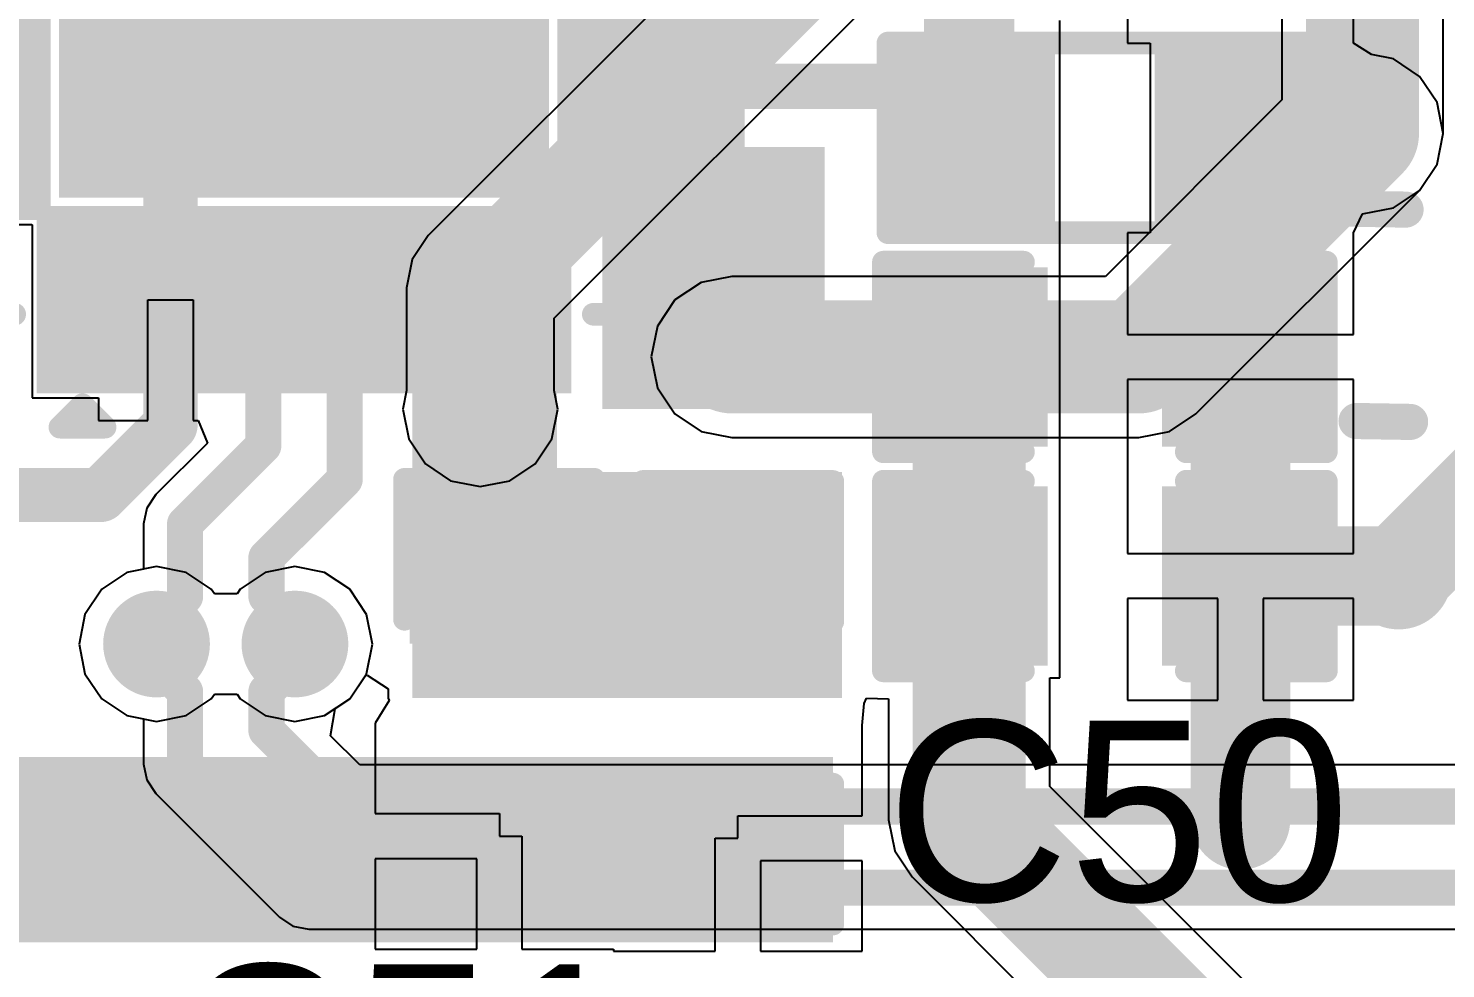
# Model space of a CAD drawing. Header units: millimetres. Extents: x -0.27 to 4.7, y -0.39 to 2.83.
# Drawn here: x 3.8748 to 4.1884, y 1.1291 to 1.3373 of the extents above; entities that cross this region are included whole.
import ezdxf

# ---------------------------------------------------------------- set-up
doc = ezdxf.new("R2010")
doc.units = ezdxf.units.MM
doc.header["$MEASUREMENT"] = 0
for name, color, linetype in [('BottomLayer', 5, 'Continuous'), ('BottomSolder', 6, 'Continuous'), ('TopLayer', 1, 'Continuous'), ('TopOverlay', 2, 'Continuous'), ('TopPaste', 8, 'Continuous'), ('TopSolder', 216, 'Continuous'), ('ViaHoleLayer', 16, 'Continuous')]:
    doc.layers.add(name, color=color, linetype=linetype)
doc.styles.add('Arial', font='', dxfattribs={"height": 0.2})
doc.styles.get('Arial').set_extended_font_data('Arial')

# ---------------------------------------------------------------- blocks, each defined once
blk = doc.blocks.new('24_QFN__4_4__48')
at = {"layer": 'TopLayer'}
for points in [[(-0.05512, 0.06004), (-0.05512, 0.0935), (-0.04331, 0.0935), (-0.04331, 0.06004)], [(-0.03543, 0.06004), (-0.03543, 0.0935), (-0.02362, 0.0935), (-0.02362, 0.06004)], [(-0.01575, 0.06004), (-0.01575, 0.0935), (-0.00394, 0.0935), (-0.00394, 0.06004)], [(0.00394, 0.06004), (0.00394, 0.0935), (0.01575, 0.0935), (0.01575, 0.06004)], [(0.02362, 0.06004), (0.02362, 0.0935), (0.03543, 0.0935), (0.03543, 0.06004)], [(0.04331, 0.06004), (0.04331, 0.0935), (0.05512, 0.0935), (0.05512, 0.06004)], [(-0.0935, 0.05512), (-0.06004, 0.05512), (-0.06004, 0.04331), (-0.0935, 0.04331)], [(0.06004, 0.05512), (0.0935, 0.05512), (0.0935, 0.04331), (0.06004, 0.04331)], [(-0.0502, -0.0502), (-0.0502, 0.0502), (0.0502, 0.0502), (0.0502, -0.0502)], [(-0.0935, 0.03543), (-0.06004, 0.03543), (-0.06004, 0.02362), (-0.0935, 0.02362)], [(0.06004, 0.03543), (0.0935, 0.03543), (0.0935, 0.02362), (0.06004, 0.02362)], [(-0.0935, 0.01575), (-0.06004, 0.01575), (-0.06004, 0.00394), (-0.0935, 0.00394)], [(0.06004, 0.01575), (0.0935, 0.01575), (0.0935, 0.00394), (0.06004, 0.00394)], [(-0.0935, -0.00394), (-0.06004, -0.00394), (-0.06004, -0.01575), (-0.0935, -0.01575)], [(0.06004, -0.00394), (0.0935, -0.00394), (0.0935, -0.01575), (0.06004, -0.01575)], [(-0.0935, -0.02362), (-0.06004, -0.02362), (-0.06004, -0.03543), (-0.0935, -0.03543)], [(0.06004, -0.02362), (0.0935, -0.02362), (0.0935, -0.03543), (0.06004, -0.03543)], [(-0.0935, -0.04331), (-0.06004, -0.04331), (-0.06004, -0.05512), (-0.0935, -0.05512)], [(0.06004, -0.04331), (0.0935, -0.04331), (0.0935, -0.05512), (0.06004, -0.05512)], [(-0.04331, -0.06004), (-0.04331, -0.0935), (-0.05512, -0.0935), (-0.05512, -0.06004)], [(-0.02362, -0.06004), (-0.02362, -0.0935), (-0.03543, -0.0935), (-0.03543, -0.06004)], [(-0.00394, -0.06004), (-0.00394, -0.0935), (-0.01575, -0.0935), (-0.01575, -0.06004)], [(0.01575, -0.06004), (0.01575, -0.0935), (0.00394, -0.0935), (0.00394, -0.06004)], [(0.03543, -0.06004), (0.03543, -0.0935), (0.02362, -0.0935), (0.02362, -0.06004)], [(0.05512, -0.06004), (0.05512, -0.0935), (0.04331, -0.0935), (0.04331, -0.06004)]]:
    blk.add_hatch(color=1, dxfattribs=at).paths.add_polyline_path(points)
at = {"layer": 'TopPaste'}
for points in [[(-0.05512, 0.06004), (-0.05512, 0.0935), (-0.04331, 0.0935), (-0.04331, 0.06004)], [(-0.03543, 0.06004), (-0.03543, 0.0935), (-0.02362, 0.0935), (-0.02362, 0.06004)], [(-0.01575, 0.06004), (-0.01575, 0.0935), (-0.00394, 0.0935), (-0.00394, 0.06004)], [(0.00394, 0.06004), (0.00394, 0.0935), (0.01575, 0.0935), (0.01575, 0.06004)], [(0.02362, 0.06004), (0.02362, 0.0935), (0.03543, 0.0935), (0.03543, 0.06004)], [(0.04331, 0.06004), (0.04331, 0.0935), (0.05512, 0.0935), (0.05512, 0.06004)], [(-0.0935, 0.05512), (-0.06004, 0.05512), (-0.06004, 0.04331), (-0.0935, 0.04331)], [(0.06004, 0.05512), (0.0935, 0.05512), (0.0935, 0.04331), (0.06004, 0.04331)], [(-0.0502, -0.0502), (-0.0502, 0.0502), (0.0502, 0.0502), (0.0502, -0.0502)], [(-0.0935, 0.03543), (-0.06004, 0.03543), (-0.06004, 0.02362), (-0.0935, 0.02362)], [(0.06004, 0.03543), (0.0935, 0.03543), (0.0935, 0.02362), (0.06004, 0.02362)], [(-0.0935, 0.01575), (-0.06004, 0.01575), (-0.06004, 0.00394), (-0.0935, 0.00394)], [(0.06004, 0.01575), (0.0935, 0.01575), (0.0935, 0.00394), (0.06004, 0.00394)], [(-0.0935, -0.00394), (-0.06004, -0.00394), (-0.06004, -0.01575), (-0.0935, -0.01575)], [(0.06004, -0.00394), (0.0935, -0.00394), (0.0935, -0.01575), (0.06004, -0.01575)], [(-0.0935, -0.02362), (-0.06004, -0.02362), (-0.06004, -0.03543), (-0.0935, -0.03543)], [(0.06004, -0.02362), (0.0935, -0.02362), (0.0935, -0.03543), (0.06004, -0.03543)], [(-0.0935, -0.04331), (-0.06004, -0.04331), (-0.06004, -0.05512), (-0.0935, -0.05512)], [(0.06004, -0.04331), (0.0935, -0.04331), (0.0935, -0.05512), (0.06004, -0.05512)], [(-0.04331, -0.06004), (-0.04331, -0.0935), (-0.05512, -0.0935), (-0.05512, -0.06004)], [(-0.02362, -0.06004), (-0.02362, -0.0935), (-0.03543, -0.0935), (-0.03543, -0.06004)], [(-0.00394, -0.06004), (-0.00394, -0.0935), (-0.01575, -0.0935), (-0.01575, -0.06004)], [(0.01575, -0.06004), (0.01575, -0.0935), (0.00394, -0.0935), (0.00394, -0.06004)], [(0.03543, -0.06004), (0.03543, -0.0935), (0.02362, -0.0935), (0.02362, -0.06004)], [(0.05512, -0.06004), (0.05512, -0.0935), (0.04331, -0.0935), (0.04331, -0.06004)]]:
    blk.add_hatch(color=8, dxfattribs=at).paths.add_polyline_path(points)
at = {"layer": 'TopSolder'}
for points in [[(-0.05912, 0.05604), (-0.05912, 0.0975), (-0.03931, 0.0975), (-0.03931, 0.05604)], [(-0.03943, 0.05604), (-0.03943, 0.0975), (-0.01962, 0.0975), (-0.01962, 0.05604)], [(-0.01975, 0.05604), (-0.01975, 0.0975), (0.00006, 0.0975), (0.00006, 0.05604)], [(-0.00006, 0.05604), (-0.00006, 0.0975), (0.01975, 0.0975), (0.01975, 0.05604)], [(0.01962, 0.05604), (0.01962, 0.0975), (0.03943, 0.0975), (0.03943, 0.05604)], [(0.03931, 0.05604), (0.03931, 0.0975), (0.05912, 0.0975), (0.05912, 0.05604)], [(-0.0975, 0.05912), (-0.05604, 0.05912), (-0.05604, 0.03931), (-0.0975, 0.03931)], [(0.05604, 0.05912), (0.0975, 0.05912), (0.0975, 0.03931), (0.05604, 0.03931)], [(-0.0542, -0.0542), (-0.0542, 0.0542), (0.0542, 0.0542), (0.0542, -0.0542)], [(-0.0975, 0.03943), (-0.05604, 0.03943), (-0.05604, 0.01962), (-0.0975, 0.01962)], [(0.05604, 0.03943), (0.0975, 0.03943), (0.0975, 0.01962), (0.05604, 0.01962)], [(-0.0975, 0.01975), (-0.05604, 0.01975), (-0.05604, -0.00006), (-0.0975, -0.00006)], [(0.05604, 0.01975), (0.0975, 0.01975), (0.0975, -0.00006), (0.05604, -0.00006)], [(-0.0975, 0.00006), (-0.05604, 0.00006), (-0.05604, -0.01975), (-0.0975, -0.01975)], [(0.05604, 0.00006), (0.0975, 0.00006), (0.0975, -0.01975), (0.05604, -0.01975)], [(-0.0975, -0.01962), (-0.05604, -0.01962), (-0.05604, -0.03943), (-0.0975, -0.03943)], [(0.05604, -0.01962), (0.0975, -0.01962), (0.0975, -0.03943), (0.05604, -0.03943)], [(-0.0975, -0.03931), (-0.05604, -0.03931), (-0.05604, -0.05912), (-0.0975, -0.05912)], [(0.05604, -0.03931), (0.0975, -0.03931), (0.0975, -0.05912), (0.05604, -0.05912)], [(-0.03931, -0.05604), (-0.03931, -0.0975), (-0.05912, -0.0975), (-0.05912, -0.05604)], [(-0.01962, -0.05604), (-0.01962, -0.0975), (-0.03943, -0.0975), (-0.03943, -0.05604)], [(0.00006, -0.05604), (0.00006, -0.0975), (-0.01975, -0.0975), (-0.01975, -0.05604)], [(0.01975, -0.05604), (0.01975, -0.0975), (-0.00006, -0.0975), (-0.00006, -0.05604)], [(0.03943, -0.05604), (0.03943, -0.0975), (0.01962, -0.0975), (0.01962, -0.05604)], [(0.05912, -0.05604), (0.05912, -0.0975), (0.03931, -0.0975), (0.03931, -0.05604)]]:
    blk.add_hatch(color=216, dxfattribs=at).paths.add_polyline_path(points)
at = {"layer": 'TopOverlay', "const_width": 0.005}
for points in [[(-0.08, 0.081), (-0.062, 0.081)], [(-0.08, 0.081), (-0.08, 0.064)], [(0.062, 0.081), (0.08, 0.081)], [(0.08, 0.081), (0.08, 0.064)], [(-0.105, 0.054), (-0.105, 0.044)], [(-0.105, 0.054), (-0.1, 0.049)], [(-0.1, 0.049), (-0.105, 0.044)], [(-0.08, -0.064), (-0.08, -0.081)], [(0.08, -0.064), (0.08, -0.081)], [(-0.08, -0.081), (-0.062, -0.081)], [(0.062, -0.081), (0.08, -0.081)]]:
    blk.add_lwpolyline(points, dxfattribs=at)
at = {"layer": 'TopOverlay', "const_width": 0.0025}
for points in [[(-0.08125, 0.081, 1), (-0.07875, 0.081, 1)], [(-0.08125, 0.081, 1), (-0.07875, 0.081, 1)], [(-0.06325, 0.081, 1), (-0.06075, 0.081, 1)], [(0.06075, 0.081, 1), (0.06325, 0.081, 1)], [(0.07875, 0.081, 1), (0.08125, 0.081, 1)], [(0.07875, 0.081, 1), (0.08125, 0.081, 1)], [(-0.08125, 0.064, 1), (-0.07875, 0.064, 1)], [(0.07875, 0.064, 1), (0.08125, 0.064, 1)], [(-0.10625, 0.054, 1), (-0.10375, 0.054, 1)], [(-0.10625, 0.054, 1), (-0.10375, 0.054, 1)], [(-0.10125, 0.049, 1), (-0.09875, 0.049, 1)], [(-0.10125, 0.049, 1), (-0.09875, 0.049, 1)], [(-0.10625, 0.044, 1), (-0.10375, 0.044, 1)], [(-0.10625, 0.044, 1), (-0.10375, 0.044, 1)], [(-0.08125, -0.064, 1), (-0.07875, -0.064, 1)], [(0.07875, -0.064, 1), (0.08125, -0.064, 1)], [(-0.08125, -0.081, 1), (-0.07875, -0.081, 1)], [(-0.08125, -0.081, 1), (-0.07875, -0.081, 1)], [(-0.06325, -0.081, 1), (-0.06075, -0.081, 1)], [(0.06075, -0.081, 1), (0.06325, -0.081, 1)], [(0.07875, -0.081, 1), (0.08125, -0.081, 1)], [(0.07875, -0.081, 1), (0.08125, -0.081, 1)]]:
    blk.add_lwpolyline(points, format="xyb", close=True, dxfattribs=at)
blk = doc.blocks.new('R___0603_68')
at = {"layer": 'TopLayer'}
for points in [[(-0.015, 0.0175), (-0.015, -0.0175), (-0.045, -0.0175), (-0.045, 0.0175)], [(0.045, 0.0175), (0.045, -0.0175), (0.015, -0.0175), (0.015, 0.0175)]]:
    blk.add_hatch(color=1, dxfattribs=at).paths.add_polyline_path(points)
at = {"layer": 'TopPaste'}
for points in [[(-0.015, 0.0175), (-0.015, -0.0175), (-0.045, -0.0175), (-0.045, 0.0175)], [(0.045, 0.0175), (0.045, -0.0175), (0.015, -0.0175), (0.015, 0.0175)]]:
    blk.add_hatch(color=8, dxfattribs=at).paths.add_polyline_path(points)
at = {"layer": 'TopSolder'}
for points in [[(-0.011, 0.0215), (-0.011, -0.0215), (-0.049, -0.0215), (-0.049, 0.0215)], [(0.049, 0.0215), (0.049, -0.0215), (0.011, -0.0215), (0.011, 0.0215)]]:
    blk.add_hatch(color=216, dxfattribs=at).paths.add_polyline_path(points)
at = {"layer": 'TopOverlay', "const_width": 0.005}
for points in [[(-0.048, -0.021), (-0.048, 0.021)], [(-0.048, 0.021), (0.048, 0.021)], [(0.048, -0.021), (0.048, 0.021)], [(-0.048, -0.021), (0.048, -0.021)]]:
    blk.add_lwpolyline(points, dxfattribs=at)
at = {"layer": 'TopOverlay', "const_width": 0.0025}
for points in [[(-0.04925, 0.021, 1), (-0.04675, 0.021, 1)], [(-0.04925, 0.021, 1), (-0.04675, 0.021, 1)], [(0.04675, 0.021, 1), (0.04925, 0.021, 1)], [(0.04675, 0.021, 1), (0.04925, 0.021, 1)], [(-0.04925, -0.021, 1), (-0.04675, -0.021, 1)], [(-0.04925, -0.021, 1), (-0.04675, -0.021, 1)], [(0.04675, -0.021, 1), (0.04925, -0.021, 1)], [(0.04675, -0.021, 1), (0.04925, -0.021, 1)]]:
    blk.add_lwpolyline(points, format="xyb", close=True, dxfattribs=at)
blk = doc.blocks.new('C___0603_168')
at = {"layer": 'TopLayer'}
for points in [[(-0.015, 0.0175), (-0.015, -0.0175), (-0.045, -0.0175), (-0.045, 0.0175)], [(0.045, 0.0175), (0.045, -0.0175), (0.015, -0.0175), (0.015, 0.0175)]]:
    blk.add_hatch(color=1, dxfattribs=at).paths.add_polyline_path(points)
at = {"layer": 'TopPaste'}
for points in [[(-0.015, 0.0175), (-0.015, -0.0175), (-0.045, -0.0175), (-0.045, 0.0175)], [(0.045, 0.0175), (0.045, -0.0175), (0.015, -0.0175), (0.015, 0.0175)]]:
    blk.add_hatch(color=8, dxfattribs=at).paths.add_polyline_path(points)
at = {"layer": 'TopSolder'}
for points in [[(-0.01264, 0.01986), (-0.01264, -0.01986), (-0.04736, -0.01986), (-0.04736, 0.01986)], [(0.04736, 0.01986), (0.04736, -0.01986), (0.01264, -0.01986), (0.01264, 0.01986)]]:
    blk.add_hatch(color=216, dxfattribs=at).paths.add_polyline_path(points)
at = {"layer": 'TopOverlay', "const_width": 0.005}
for points in [[(-0.018, 0.021), (-0.049, 0.021)], [(-0.049, -0.021), (-0.049, 0.021)], [(0.049, 0.021), (0.018, 0.021)], [(0.049, -0.021), (0.049, 0.021)], [(-0.018, -0.021), (-0.049, -0.021)], [(0.049, -0.021), (0.018, -0.021)]]:
    blk.add_lwpolyline(points, dxfattribs=at)
at = {"layer": 'TopOverlay', "const_width": 0.0025}
for points in [[(-0.05025, 0.021, 1), (-0.04775, 0.021, 1)], [(-0.05025, 0.021, 1), (-0.04775, 0.021, 1)], [(-0.01925, 0.021, 1), (-0.01675, 0.021, 1)], [(0.01675, 0.021, 1), (0.01925, 0.021, 1)], [(0.04775, 0.021, 1), (0.05025, 0.021, 1)], [(0.04775, 0.021, 1), (0.05025, 0.021, 1)], [(-0.05025, -0.021, 1), (-0.04775, -0.021, 1)], [(-0.05025, -0.021, 1), (-0.04775, -0.021, 1)], [(-0.01925, -0.021, 1), (-0.01675, -0.021, 1)], [(0.01675, -0.021, 1), (0.01925, -0.021, 1)], [(0.04775, -0.021, 1), (0.05025, -0.021, 1)], [(0.04775, -0.021, 1), (0.05025, -0.021, 1)]]:
    blk.add_lwpolyline(points, format="xyb", close=True, dxfattribs=at)
blk = doc.blocks.new('C___0603_169')
at = {"layer": 'TopLayer'}
for points in [[(-0.015, 0.0175), (-0.015, -0.0175), (-0.045, -0.0175), (-0.045, 0.0175)], [(0.045, 0.0175), (0.045, -0.0175), (0.015, -0.0175), (0.015, 0.0175)]]:
    blk.add_hatch(color=1, dxfattribs=at).paths.add_polyline_path(points)
at = {"layer": 'TopPaste'}
for points in [[(-0.015, 0.0175), (-0.015, -0.0175), (-0.045, -0.0175), (-0.045, 0.0175)], [(0.045, 0.0175), (0.045, -0.0175), (0.015, -0.0175), (0.015, 0.0175)]]:
    blk.add_hatch(color=8, dxfattribs=at).paths.add_polyline_path(points)
at = {"layer": 'TopSolder'}
for points in [[(-0.01264, 0.01986), (-0.01264, -0.01986), (-0.04736, -0.01986), (-0.04736, 0.01986)], [(0.04736, 0.01986), (0.04736, -0.01986), (0.01264, -0.01986), (0.01264, 0.01986)]]:
    blk.add_hatch(color=216, dxfattribs=at).paths.add_polyline_path(points)
at = {"layer": 'TopOverlay', "const_width": 0.005}
for points in [[(-0.018, 0.021), (-0.049, 0.021)], [(-0.049, -0.021), (-0.049, 0.021)], [(0.049, 0.021), (0.018, 0.021)], [(0.049, -0.021), (0.049, 0.021)], [(-0.018, -0.021), (-0.049, -0.021)], [(0.049, -0.021), (0.018, -0.021)]]:
    blk.add_lwpolyline(points, dxfattribs=at)
at = {"layer": 'TopOverlay', "const_width": 0.0025}
for points in [[(-0.05025, 0.021, 1), (-0.04775, 0.021, 1)], [(-0.05025, 0.021, 1), (-0.04775, 0.021, 1)], [(-0.01925, 0.021, 1), (-0.01675, 0.021, 1)], [(0.01675, 0.021, 1), (0.01925, 0.021, 1)], [(0.04775, 0.021, 1), (0.05025, 0.021, 1)], [(0.04775, 0.021, 1), (0.05025, 0.021, 1)], [(-0.05025, -0.021, 1), (-0.04775, -0.021, 1)], [(-0.05025, -0.021, 1), (-0.04775, -0.021, 1)], [(-0.01925, -0.021, 1), (-0.01675, -0.021, 1)], [(0.01675, -0.021, 1), (0.01925, -0.021, 1)], [(0.04775, -0.021, 1), (0.05025, -0.021, 1)], [(0.04775, -0.021, 1), (0.05025, -0.021, 1)]]:
    blk.add_lwpolyline(points, format="xyb", close=True, dxfattribs=at)
blk = doc.blocks.new('C___0603_170')
at = {"layer": 'TopLayer'}
for points in [[(-0.015, 0.0175), (-0.015, -0.0175), (-0.045, -0.0175), (-0.045, 0.0175)], [(0.045, 0.0175), (0.045, -0.0175), (0.015, -0.0175), (0.015, 0.0175)]]:
    blk.add_hatch(color=1, dxfattribs=at).paths.add_polyline_path(points)
at = {"layer": 'TopPaste'}
for points in [[(-0.015, 0.0175), (-0.015, -0.0175), (-0.045, -0.0175), (-0.045, 0.0175)], [(0.045, 0.0175), (0.045, -0.0175), (0.015, -0.0175), (0.015, 0.0175)]]:
    blk.add_hatch(color=8, dxfattribs=at).paths.add_polyline_path(points)
at = {"layer": 'TopSolder'}
for points in [[(-0.01264, 0.01986), (-0.01264, -0.01986), (-0.04736, -0.01986), (-0.04736, 0.01986)], [(0.04736, 0.01986), (0.04736, -0.01986), (0.01264, -0.01986), (0.01264, 0.01986)]]:
    blk.add_hatch(color=216, dxfattribs=at).paths.add_polyline_path(points)
at = {"layer": 'TopOverlay', "const_width": 0.005}
for points in [[(-0.049, 0.021), (-0.018, 0.021)], [(-0.049, -0.021), (-0.049, 0.021)], [(0.018, 0.021), (0.049, 0.021)], [(0.049, -0.021), (0.049, 0.021)], [(-0.049, -0.021), (-0.018, -0.021)], [(0.018, -0.021), (0.049, -0.021)]]:
    blk.add_lwpolyline(points, dxfattribs=at)
at = {"layer": 'TopOverlay', "const_width": 0.0025}
for points in [[(-0.05025, 0.021, 1), (-0.04775, 0.021, 1)], [(-0.05025, 0.021, 1), (-0.04775, 0.021, 1)], [(-0.01925, 0.021, 1), (-0.01675, 0.021, 1)], [(0.01675, 0.021, 1), (0.01925, 0.021, 1)], [(0.04775, 0.021, 1), (0.05025, 0.021, 1)], [(0.04775, 0.021, 1), (0.05025, 0.021, 1)], [(-0.05025, -0.021, 1), (-0.04775, -0.021, 1)], [(-0.05025, -0.021, 1), (-0.04775, -0.021, 1)], [(-0.01925, -0.021, 1), (-0.01675, -0.021, 1)], [(0.01675, -0.021, 1), (0.01925, -0.021, 1)], [(0.04775, -0.021, 1), (0.05025, -0.021, 1)], [(0.04775, -0.021, 1), (0.05025, -0.021, 1)]]:
    blk.add_lwpolyline(points, format="xyb", close=True, dxfattribs=at)
blk = doc.blocks.new('C___0603_171')
at = {"layer": 'TopLayer'}
for points in [[(-0.015, 0.0175), (-0.015, -0.0175), (-0.045, -0.0175), (-0.045, 0.0175)], [(0.045, 0.0175), (0.045, -0.0175), (0.015, -0.0175), (0.015, 0.0175)]]:
    blk.add_hatch(color=1, dxfattribs=at).paths.add_polyline_path(points)
at = {"layer": 'TopPaste'}
for points in [[(-0.015, 0.0175), (-0.015, -0.0175), (-0.045, -0.0175), (-0.045, 0.0175)], [(0.045, 0.0175), (0.045, -0.0175), (0.015, -0.0175), (0.015, 0.0175)]]:
    blk.add_hatch(color=8, dxfattribs=at).paths.add_polyline_path(points)
at = {"layer": 'TopSolder'}
for points in [[(-0.01264, 0.01986), (-0.01264, -0.01986), (-0.04736, -0.01986), (-0.04736, 0.01986)], [(0.04736, 0.01986), (0.04736, -0.01986), (0.01264, -0.01986), (0.01264, 0.01986)]]:
    blk.add_hatch(color=216, dxfattribs=at).paths.add_polyline_path(points)
at = {"layer": 'TopOverlay', "const_width": 0.005}
for points in [[(-0.049, 0.021), (-0.018, 0.021)], [(-0.049, -0.021), (-0.049, 0.021)], [(0.018, 0.021), (0.049, 0.021)], [(0.049, -0.021), (0.049, 0.021)], [(-0.049, -0.021), (-0.018, -0.021)], [(0.018, -0.021), (0.049, -0.021)]]:
    blk.add_lwpolyline(points, dxfattribs=at)
at = {"layer": 'TopOverlay', "const_width": 0.0025}
for points in [[(-0.05025, 0.021, 1), (-0.04775, 0.021, 1)], [(-0.05025, 0.021, 1), (-0.04775, 0.021, 1)], [(-0.01925, 0.021, 1), (-0.01675, 0.021, 1)], [(0.01675, 0.021, 1), (0.01925, 0.021, 1)], [(0.04775, 0.021, 1), (0.05025, 0.021, 1)], [(0.04775, 0.021, 1), (0.05025, 0.021, 1)], [(-0.05025, -0.021, 1), (-0.04775, -0.021, 1)], [(-0.05025, -0.021, 1), (-0.04775, -0.021, 1)], [(-0.01925, -0.021, 1), (-0.01675, -0.021, 1)], [(0.01675, -0.021, 1), (0.01925, -0.021, 1)], [(0.04775, -0.021, 1), (0.05025, -0.021, 1)], [(0.04775, -0.021, 1), (0.05025, -0.021, 1)]]:
    blk.add_lwpolyline(points, format="xyb", close=True, dxfattribs=at)

msp = doc.modelspace()

# ---------------------------------------------------------------- hatches: boundary and pattern name
at = {"layer": 'BottomLayer'}
h = msp.add_hatch(color=5, dxfattribs=at)
edge = h.paths.add_edge_path()
edge.add_arc((4.17, 1.314), 0.01181, 0, 360)
h = msp.add_hatch(color=5, dxfattribs=at)
edge = h.paths.add_edge_path()
edge.add_arc((4.0305, 1.2645), 0.01181, 0, 360)
h = msp.add_hatch(color=5, dxfattribs=at)
edge = h.paths.add_edge_path()
edge.add_arc((3.97482, 1.25295), 0.01181, 0, 360)
h = msp.add_hatch(color=5, dxfattribs=at)
edge = h.paths.add_edge_path()
edge.add_arc((4.178, 1.216), 0.01181, 0, 360)
h = msp.add_hatch(color=5, dxfattribs=at)
edge = h.paths.add_edge_path()
edge.add_arc((3.9032, 1.20095), 0.01181, 0, 360)
h = msp.add_hatch(color=5, dxfattribs=at)
edge = h.paths.add_edge_path()
edge.add_arc((3.93382, 1.20095), 0.01181, 0, 360)
at = {"layer": 'BottomSolder'}
h = msp.add_hatch(color=6, dxfattribs=at)
edge = h.paths.add_edge_path()
edge.add_arc((4.17, 1.314), 0.00591, 0, 360)
h = msp.add_hatch(color=6, dxfattribs=at)
edge = h.paths.add_edge_path()
edge.add_arc((4.0305, 1.2645), 0.00591, 0, 360)
h = msp.add_hatch(color=6, dxfattribs=at)
edge = h.paths.add_edge_path()
edge.add_arc((3.97482, 1.25295), 0.00591, 0, 360)
h = msp.add_hatch(color=6, dxfattribs=at)
edge = h.paths.add_edge_path()
edge.add_arc((4.178, 1.216), 0.00591, 0, 360)
h = msp.add_hatch(color=6, dxfattribs=at)
edge = h.paths.add_edge_path()
edge.add_arc((3.9032, 1.20095), 0.00591, 0, 360)
h = msp.add_hatch(color=6, dxfattribs=at)
edge = h.paths.add_edge_path()
edge.add_arc((3.93382, 1.20095), 0.00591, 0, 360)
at = {"layer": 'TopLayer'}
h = msp.add_hatch(color=1, dxfattribs=at)
edge = h.paths.add_edge_path()
edge.add_arc((4.17, 1.314), 0.01181, 0, 360)
for points in [[(4.00182, 1.253), (4.051, 1.253), (4.051, 1.311), (4.00182, 1.311)], [(3.95982, 1.19), (3.99182, 1.19), (3.99182, 1.29295), (3.95982, 1.29295)], [(3.95982, 1.189), (4.05482, 1.189), (4.05482, 1.239), (3.95982, 1.239)], [(4.01282, 1.189), (4.05482, 1.189), (4.05482, 1.23795), (4.01282, 1.23795)], [(3.84282, 1.13495), (4.05282, 1.13495), (4.05282, 1.17595), (3.84282, 1.17595)]]:
    msp.add_hatch(color=1, dxfattribs=at).paths.add_polyline_path(points)
h = msp.add_hatch(color=1, dxfattribs=at)
edge = h.paths.add_edge_path()
edge.add_arc((4.0305, 1.2645), 0.01181, 0, 360)
h = msp.add_hatch(color=1, dxfattribs=at)
edge = h.paths.add_edge_path()
edge.add_arc((3.97482, 1.25295), 0.01181, 0, 360)
h = msp.add_hatch(color=1, dxfattribs=at)
edge = h.paths.add_edge_path()
edge.add_arc((4.178, 1.216), 0.01181, 0, 360)
h = msp.add_hatch(color=1, dxfattribs=at)
edge = h.paths.add_edge_path()
edge.add_arc((3.9032, 1.20095), 0.01181, 0, 360)
h = msp.add_hatch(color=1, dxfattribs=at)
edge = h.paths.add_edge_path()
edge.add_arc((3.93382, 1.20095), 0.01181, 0, 360)
at = {"layer": 'TopSolder'}
h = msp.add_hatch(color=216, dxfattribs=at)
edge = h.paths.add_edge_path()
edge.add_arc((4.17, 1.314), 0.00591, 0, 360)
h = msp.add_hatch(color=216, dxfattribs=at)
edge = h.paths.add_edge_path()
edge.add_arc((4.0305, 1.2645), 0.00591, 0, 360)
h = msp.add_hatch(color=216, dxfattribs=at)
edge = h.paths.add_edge_path()
edge.add_arc((3.97482, 1.25295), 0.00591, 0, 360)
h = msp.add_hatch(color=216, dxfattribs=at)
edge = h.paths.add_edge_path()
edge.add_arc((4.178, 1.216), 0.00591, 0, 360)
h = msp.add_hatch(color=216, dxfattribs=at)
edge = h.paths.add_edge_path()
edge.add_arc((3.9032, 1.20095), 0.00591, 0, 360)
h = msp.add_hatch(color=216, dxfattribs=at)
edge = h.paths.add_edge_path()
edge.add_arc((3.93382, 1.20095), 0.00591, 0, 360)
at = {"layer": 'ViaHoleLayer'}
h = msp.add_hatch(color=16, dxfattribs=at)
edge = h.paths.add_edge_path()
edge.add_arc((4.17, 1.314), 0.00591, 0, 360)
h = msp.add_hatch(color=16, dxfattribs=at)
edge = h.paths.add_edge_path()
edge.add_arc((4.0305, 1.2645), 0.00591, 0, 360)
h = msp.add_hatch(color=16, dxfattribs=at)
edge = h.paths.add_edge_path()
edge.add_arc((3.97482, 1.25295), 0.00591, 0, 360)
h = msp.add_hatch(color=16, dxfattribs=at)
edge = h.paths.add_edge_path()
edge.add_arc((4.178, 1.216), 0.00591, 0, 360)
h = msp.add_hatch(color=16, dxfattribs=at)
edge = h.paths.add_edge_path()
edge.add_arc((3.9032, 1.20095), 0.00591, 0, 360)
h = msp.add_hatch(color=16, dxfattribs=at)
edge = h.paths.add_edge_path()
edge.add_arc((3.93382, 1.20095), 0.00591, 0, 360)

# ---------------------------------------------------------------- linework, layer by layer
at = {"layer": 'BottomLayer'}
for p, q in [((4.12569, 1.45376), (3.96329, 1.29136)), ((3.99114, 1.27307), (4.1506, 1.43253)), ((4.15216, 1.396), (4.15216, 1.32139)), ((4.18784, 1.314), (4.18784, 1.38861)), ((4.15216, 1.32139), (4.11311, 1.28234)), ((4.18648, 1.30717), (4.18784, 1.314)), ((4.18784, 1.314), (4.18784, 1.314)), ((4.18262, 1.30138), (4.18648, 1.30717)), ((4.13312, 1.25188), (4.18262, 1.30138)), ((4.18262, 1.30138), (4.18262, 1.30138)), ((3.96329, 1.29136), (3.95975, 1.28607)), ((3.95975, 1.28607), (3.95851, 1.27982)), ((3.95851, 1.27982), (3.95851, 1.25711)), ((4.02367, 1.28098), (4.01788, 1.27712)), ((4.0305, 1.28234), (4.02367, 1.28098)), ((4.11311, 1.28234), (4.0305, 1.28234)), ((4.01788, 1.27712), (4.01402, 1.27133)), ((3.99114, 1.25711), (3.99114, 1.27307)), ((4.01402, 1.27133), (4.01266, 1.2645)), ((4.01266, 1.2645), (4.01402, 1.25767)), ((4.01402, 1.25767), (4.01788, 1.25188)), ((3.95851, 1.25711), (3.95768, 1.25295)), ((3.99196, 1.25295), (3.99114, 1.25711)), ((3.95768, 1.25295), (3.95899, 1.24639)), ((3.99066, 1.24639), (3.99196, 1.25295)), ((4.01788, 1.25188), (4.02367, 1.24802)), ((4.12733, 1.24802), (4.13312, 1.25188)), ((4.02367, 1.24802), (4.0305, 1.24666)), ((4.1205, 1.24666), (4.12733, 1.24802)), ((3.95899, 1.24639), (3.9627, 1.24083)), ((3.98694, 1.24083), (3.99066, 1.24639)), ((4.0305, 1.24666), (4.1205, 1.24666)), ((3.9627, 1.24083), (3.96826, 1.23711)), ((3.98138, 1.23711), (3.98694, 1.24083)), ((3.96826, 1.23711), (3.97482, 1.23581)), ((3.97482, 1.23581), (3.98138, 1.23711)), ((3.89664, 1.21678), (3.89108, 1.21307)), ((3.9032, 1.21809), (3.89664, 1.21678)), ((3.90976, 1.21678), (3.9032, 1.21809)), ((3.91532, 1.21307), (3.90976, 1.21678)), ((3.92726, 1.21678), (3.9217, 1.21307)), ((3.93382, 1.21809), (3.92726, 1.21678)), ((3.94038, 1.21678), (3.93382, 1.21809)), ((3.94594, 1.21307), (3.94038, 1.21678)), ((3.89108, 1.21307), (3.88736, 1.20751)), ((3.91601, 1.21203), (3.91532, 1.21307)), ((3.92101, 1.21203), (3.91601, 1.21203)), ((3.9217, 1.21307), (3.92101, 1.21203)), ((3.94966, 1.20751), (3.94594, 1.21307)), ((3.88736, 1.20751), (3.88606, 1.20095)), ((3.95096, 1.20095), (3.94966, 1.20751)), ((3.88606, 1.20095), (3.88736, 1.19439)), ((3.94966, 1.19439), (3.95096, 1.20095)), ((3.88736, 1.19439), (3.89108, 1.18883)), ((3.94594, 1.18883), (3.94966, 1.19439)), ((3.89108, 1.18883), (3.89664, 1.18511)), ((3.94271, 1.18667), (3.94594, 1.18883)), ((3.94166, 1.18066), (3.94271, 1.18667)), ((3.89664, 1.18511), (3.90034, 1.18438)), ((3.90034, 1.18438), (3.90034, 1.17437)), ((3.94814, 1.17418), (3.94166, 1.18066)), ((3.90034, 1.17437), (3.90103, 1.17086)), ((4.37563, 1.17418), (3.94814, 1.17418)), ((3.90103, 1.17086), (3.90302, 1.16788)), ((3.90302, 1.16788), (3.93039, 1.14051)), ((3.93039, 1.14051), (3.93337, 1.13852)), ((3.93337, 1.13852), (3.93688, 1.13782)), ((3.93688, 1.13782), (4.37563, 1.13782))]:
    msp.add_line(p, q, dxfattribs=at)
for points, const_width in [([(3.97482, 1.27982), (4.142, 1.447)], 0.022), ([(4.17, 1.314), (4.17, 1.396)], 0.025), ([(4.1205, 1.2645), (4.17, 1.314)], 0.025), ([(3.97482, 1.25295), (3.97482, 1.27982)], 0.022), ([(4.0305, 1.2645), (4.1205, 1.2645)], 0.025), ([(3.9032, 1.19672), (3.9032, 1.20095)], 0.008), ([(3.93382, 1.19672), (3.93382, 1.20095)], 0.008), ([(3.9032, 1.19672), (3.90951, 1.19041)], 0.008), ([(3.92751, 1.19041), (3.93382, 1.19672)], 0.008), ([(3.90951, 1.17437), (3.90951, 1.19041)], 0.008), ([(3.92751, 1.18182), (3.92751, 1.19041)], 0.008), ([(3.92751, 1.18182), (3.94434, 1.165)], 0.008), ([(3.90951, 1.17437), (3.93688, 1.147)], 0.008), ([(3.94434, 1.165), (4.38669, 1.165)], 0.008), ([(3.93688, 1.147), (4.38669, 1.147)], 0.008)]:
    msp.add_lwpolyline(points, dxfattribs=dict(at, const_width=const_width))
for points, const_width in [([(4.16375, 1.314, 1), (4.17625, 1.314, 1)], 0.0125), ([(4.16375, 1.314, 1), (4.17625, 1.314, 1)], 0.0125), ([(3.96932, 1.27982, 1), (3.98032, 1.27982, 1)], 0.011), ([(3.96932, 1.27982, 1), (3.98032, 1.27982, 1)], 0.011), ([(4.02425, 1.2645, 1), (4.03675, 1.2645, 1)], 0.0125), ([(4.11425, 1.2645, 1), (4.12675, 1.2645, 1)], 0.0125), ([(4.11425, 1.2645, 1), (4.12675, 1.2645, 1)], 0.0125), ([(3.96932, 1.25295, 1), (3.98032, 1.25295, 1)], 0.011), ([(3.9012, 1.20095, 1), (3.9052, 1.20095, 1)], 0.004), ([(3.93182, 1.20095, 1), (3.93582, 1.20095, 1)], 0.004), ([(3.9012, 1.19672, 1), (3.9052, 1.19672, 1)], 0.004), ([(3.9012, 1.19672, 1), (3.9052, 1.19672, 1)], 0.004), ([(3.93182, 1.19672, 1), (3.93582, 1.19672, 1)], 0.004), ([(3.93182, 1.19672, 1), (3.93582, 1.19672, 1)], 0.004), ([(3.90751, 1.19041, 1), (3.91151, 1.19041, 1)], 0.004), ([(3.90751, 1.19041, 1), (3.91151, 1.19041, 1)], 0.004), ([(3.92551, 1.19041, 1), (3.92951, 1.19041, 1)], 0.004), ([(3.92551, 1.19041, 1), (3.92951, 1.19041, 1)], 0.004), ([(3.92551, 1.18182, 1), (3.92951, 1.18182, 1)], 0.004), ([(3.92551, 1.18182, 1), (3.92951, 1.18182, 1)], 0.004), ([(3.90751, 1.17437, 1), (3.91151, 1.17437, 1)], 0.004), ([(3.90751, 1.17437, 1), (3.91151, 1.17437, 1)], 0.004), ([(3.94234, 1.165, 1), (3.94634, 1.165, 1)], 0.004), ([(3.94234, 1.165, 1), (3.94634, 1.165, 1)], 0.004), ([(3.93488, 1.147, 1), (3.93888, 1.147, 1)], 0.004), ([(3.93488, 1.147, 1), (3.93888, 1.147, 1)], 0.004)]:
    msp.add_lwpolyline(points, format="xyb", close=True, dxfattribs=dict(at, const_width=const_width))
at = {"layer": 'TopLayer'}
for p, q in [((4.118, 1.3565), (4.118, 1.334)), ((4.168, 1.334), (4.168, 1.3565)), ((4.103, 1.3355), (4.103, 1.339)), ((4.103, 1.2905), (4.103, 1.3355)), ((4.103, 1.3355), (4.103, 1.3355)), ((4.118, 1.334), (4.123, 1.334)), ((4.123, 1.334), (4.123, 1.292)), ((4.17195, 1.33146), (4.168, 1.334)), ((4.17683, 1.33048), (4.17195, 1.33146)), ((4.18262, 1.32662), (4.17683, 1.33048)), ((4.18648, 1.32083), (4.18262, 1.32662)), ((4.18784, 1.314), (4.18648, 1.32083)), ((4.18648, 1.30717), (4.18784, 1.314)), ((4.18262, 1.30138), (4.18648, 1.30717)), ((4.17683, 1.29752), (4.18262, 1.30138)), ((4.168, 1.292), (4.17002, 1.29616)), ((4.17002, 1.29616), (4.17683, 1.29752)), ((3.83732, 1.29383), (3.87563, 1.29383)), ((3.87563, 1.29383), (3.87563, 1.29375)), ((3.87563, 1.29375), (3.8757, 1.29375)), ((3.8757, 1.29375), (3.8757, 1.25544)), ((4.123, 1.292), (4.118, 1.292)), ((4.118, 1.292), (4.118, 1.2695)), ((4.168, 1.2695), (4.168, 1.292)), ((4.103, 1.287), (4.103, 1.2905)), ((4.103, 1.2905), (4.103, 1.2905)), ((4.103, 1.242), (4.103, 1.287)), ((4.103, 1.287), (4.103, 1.287)), ((3.9013, 1.25044), (3.9013, 1.27718)), ((3.9013, 1.27718), (3.91129, 1.27718)), ((3.91129, 1.27718), (3.91129, 1.25044)), ((4.118, 1.2695), (4.143, 1.2695)), ((4.143, 1.2695), (4.168, 1.2695)), ((4.143, 1.2595), (4.118, 1.2595)), ((4.118, 1.2595), (4.118, 1.237)), ((4.168, 1.2595), (4.143, 1.2595)), ((4.168, 1.237), (4.168, 1.2595)), ((3.8757, 1.25544), (3.89039, 1.25544)), ((3.89039, 1.25544), (3.89039, 1.25044)), ((3.89039, 1.25044), (3.9013, 1.25044)), ((3.91129, 1.25044), (3.91238, 1.25044)), ((3.91238, 1.25044), (3.91445, 1.24544)), ((3.91445, 1.24544), (3.90302, 1.23402)), ((4.103, 1.2385), (4.103, 1.242)), ((4.103, 1.242), (4.103, 1.242)), ((4.103, 1.1935), (4.103, 1.2385)), ((4.103, 1.2385), (4.103, 1.2385)), ((4.118, 1.237), (4.118, 1.221)), ((4.168, 1.221), (4.168, 1.237)), ((3.90302, 1.23402), (3.90103, 1.23104)), ((3.90103, 1.23104), (3.90034, 1.22753)), ((3.90034, 1.22753), (3.90034, 1.21752)), ((4.118, 1.221), (4.143, 1.221)), ((4.143, 1.221), (4.168, 1.221)), ((3.89664, 1.21678), (3.89108, 1.21307)), ((3.90034, 1.21752), (3.89664, 1.21678)), ((3.89108, 1.21307), (3.88736, 1.20751)), ((4.138, 1.211), (4.118, 1.211)), ((4.118, 1.211), (4.118, 1.1885)), ((4.138, 1.1885), (4.138, 1.211)), ((4.168, 1.211), (4.148, 1.211)), ((4.148, 1.211), (4.148, 1.1885)), ((4.168, 1.1885), (4.168, 1.211)), ((3.88736, 1.20751), (3.88606, 1.20095)), ((3.88606, 1.20095), (3.88736, 1.19439)), ((3.88736, 1.19439), (3.89108, 1.18883)), ((3.94594, 1.18883), (3.94941, 1.19402)), ((3.94941, 1.19402), (3.94977, 1.19406)), ((3.94977, 1.19406), (3.95441, 1.191)), ((4.10084, 1.16939), (4.10084, 1.1935)), ((4.10084, 1.1935), (4.103, 1.1935)), ((3.89108, 1.18883), (3.89664, 1.18511)), ((3.90976, 1.18511), (3.91532, 1.18883)), ((3.91532, 1.18883), (3.91601, 1.18986)), ((3.91601, 1.18986), (3.92101, 1.18986)), ((3.92101, 1.18986), (3.9217, 1.18883)), ((3.9217, 1.18883), (3.92726, 1.18511)), ((3.94038, 1.18511), (3.94594, 1.18883)), ((3.95465, 1.18842), (3.95155, 1.18342)), ((3.95441, 1.191), (3.95441, 1.189)), ((3.95441, 1.189), (3.95465, 1.18842)), ((4.05973, 1.18778), (4.06023, 1.189)), ((4.06023, 1.189), (4.06516, 1.18881)), ((4.06516, 1.18881), (4.06516, 1.162)), ((4.118, 1.1885), (4.138, 1.1885)), ((4.148, 1.1885), (4.168, 1.1885)), ((4.05932, 1.18295), (4.05973, 1.18778)), ((3.89664, 1.18511), (3.9032, 1.18381)), ((3.9032, 1.18381), (3.90976, 1.18511)), ((3.92726, 1.18511), (3.93382, 1.18381)), ((3.93382, 1.18381), (3.94038, 1.18511)), ((3.95155, 1.18342), (3.95155, 1.18342)), ((3.95155, 1.18342), (3.95155, 1.16342)), ((4.05932, 1.18004), (4.05932, 1.18295)), ((4.05932, 1.16295), (4.05932, 1.18004)), ((4.15139, 1.11884), (4.10084, 1.16939)), ((3.95155, 1.16342), (3.97905, 1.16342)), ((3.97905, 1.16342), (3.97905, 1.15842)), ((4.03182, 1.15795), (4.03182, 1.16295)), ((4.03182, 1.16295), (4.05932, 1.16295)), ((4.06516, 1.162), (4.06652, 1.15517)), ((3.97905, 1.15842), (3.98405, 1.15842)), ((3.98405, 1.15842), (3.98405, 1.13342)), ((4.02682, 1.13295), (4.02682, 1.15795)), ((4.02682, 1.15795), (4.03182, 1.15795)), ((4.06652, 1.15517), (4.07038, 1.14938)), ((3.97405, 1.15342), (3.95155, 1.15342)), ((3.95155, 1.15342), (3.95155, 1.13342)), ((3.97405, 1.13342), (3.97405, 1.15342)), ((4.05932, 1.15295), (4.03682, 1.15295)), ((4.03682, 1.15295), (4.03682, 1.13295)), ((4.05932, 1.13295), (4.05932, 1.15295)), ((4.07038, 1.14938), (4.13138, 1.08838)), ((3.95155, 1.13342), (3.97405, 1.13342)), ((3.98405, 1.13342), (4.00432, 1.13342)), ((4.00432, 1.13342), (4.00432, 1.13295)), ((4.00432, 1.13295), (4.02682, 1.13295)), ((4.03682, 1.13295), (4.05932, 1.13295))]:
    msp.add_line(p, q, dxfattribs=at)
for points, const_width in [([(4.083, 1.32442), (4.083, 1.3615)], 0.02), ([(3.90629, 1.32442), (3.93582, 1.35395)], 0.008), ([(3.90629, 1.27718), (3.90629, 1.32442)], 0.012), ([(4.01259, 1.32442), (4.083, 1.32442)], 0.01), ([(4.083, 1.313), (4.083, 1.32442)], 0.01), ([(4.143, 1.313), (4.144, 1.314)], 0.025), ([(4.144, 1.314), (4.17, 1.314)], 0.025), ([(4.01259, 1.28241), (4.01259, 1.30474)], 0.01), ([(4.01259, 1.28241), (4.0305, 1.2645)], 0.01), ([(3.90629, 1.24942), (3.90629, 1.27718)], 0.012), ([(3.92598, 1.27718), (3.92682, 1.27633)], 0.008), ([(3.92682, 1.24484), (3.92682, 1.27633)], 0.008), ([(3.94482, 1.27633), (3.94566, 1.27718)], 0.008), ([(3.94482, 1.23738), (3.94482, 1.27633)], 0.008), ([(4.0305, 1.2645), (4.083, 1.2645)], 0.025), ([(4.083, 1.216), (4.083, 1.2645)], 0.025), ([(4.143, 1.216), (4.143, 1.2645)], 0.022), ([(4.178, 1.216), (4.20945, 1.24745)], 0.022), ([(3.89082, 1.23395), (3.90629, 1.24942)], 0.012), ([(3.90951, 1.22753), (3.92682, 1.24484)], 0.008), ([(3.85582, 1.23395), (3.89082, 1.23395)], 0.012), ([(3.92751, 1.22007), (3.94482, 1.23738)], 0.008), ([(3.90951, 1.21149), (3.90951, 1.22753)], 0.008), ([(4.083, 1.162), (4.083, 1.216)], 0.025), ([(4.143, 1.216), (4.173, 1.216)], 0.022), ([(4.143, 1.162), (4.143, 1.216)], 0.022), ([(3.92751, 1.21149), (3.92751, 1.22007)], 0.008), ([(4.083, 1.162), (4.144, 1.101)], 0.025)]:
    msp.add_lwpolyline(points, dxfattribs=dict(at, const_width=const_width))
for points, const_width in [([(4.078, 1.32442, 1), (4.088, 1.32442, 1)], 0.01), ([(3.90329, 1.32442, 1), (3.90929, 1.32442, 1)], 0.006), ([(3.90429, 1.32442, 1), (3.90829, 1.32442, 1)], 0.004), ([(4.01009, 1.32442, 1), (4.01509, 1.32442, 1)], 0.005), ([(4.0805, 1.32442, 1), (4.0855, 1.32442, 1)], 0.005), ([(4.0805, 1.32442, 1), (4.0855, 1.32442, 1)], 0.005), ([(4.13775, 1.314, 1), (4.15025, 1.314, 1)], 0.0125), ([(4.13775, 1.314, 1), (4.15025, 1.314, 1)], 0.0125), ([(4.16375, 1.314, 1), (4.17625, 1.314, 1)], 0.0125), ([(4.13675, 1.313, 1), (4.14925, 1.313, 1)], 0.0125), ([(4.0805, 1.313, 1), (4.0855, 1.313, 1)], 0.005), ([(4.01009, 1.30474, 1), (4.01509, 1.30474, 1)], 0.005), ([(4.01009, 1.28241, 1), (4.01509, 1.28241, 1)], 0.005), ([(4.01009, 1.28241, 1), (4.01509, 1.28241, 1)], 0.005), ([(3.90329, 1.27718, 1), (3.90929, 1.27718, 1)], 0.006), ([(3.90329, 1.27718, 1), (3.90929, 1.27718, 1)], 0.006), ([(3.92398, 1.27718, 1), (3.92798, 1.27718, 1)], 0.004), ([(3.92482, 1.27633, 1), (3.92882, 1.27633, 1)], 0.004), ([(3.92482, 1.27633, 1), (3.92882, 1.27633, 1)], 0.004), ([(3.94282, 1.27633, 1), (3.94682, 1.27633, 1)], 0.004), ([(3.94282, 1.27633, 1), (3.94682, 1.27633, 1)], 0.004), ([(3.94367, 1.27718, 1), (3.94767, 1.27718, 1)], 0.004), ([(4.02425, 1.2645, 1), (4.03675, 1.2645, 1)], 0.0125), ([(4.07675, 1.2645, 1), (4.08925, 1.2645, 1)], 0.0125), ([(4.07675, 1.2645, 1), (4.08925, 1.2645, 1)], 0.0125), ([(4.1375, 1.2645, 1), (4.1485, 1.2645, 1)], 0.011), ([(4.028, 1.2645, 1), (4.033, 1.2645, 1)], 0.005), ([(3.90329, 1.24942, 1), (3.90929, 1.24942, 1)], 0.006), ([(3.90329, 1.24942, 1), (3.90929, 1.24942, 1)], 0.006), ([(3.92482, 1.24484, 1), (3.92882, 1.24484, 1)], 0.004), ([(3.92482, 1.24484, 1), (3.92882, 1.24484, 1)], 0.004), ([(3.88782, 1.23395, 1), (3.89382, 1.23395, 1)], 0.006), ([(3.88782, 1.23395, 1), (3.89382, 1.23395, 1)], 0.006), ([(3.94282, 1.23738, 1), (3.94682, 1.23738, 1)], 0.004), ([(3.94282, 1.23738, 1), (3.94682, 1.23738, 1)], 0.004), ([(3.90751, 1.22753, 1), (3.91151, 1.22753, 1)], 0.004), ([(3.90751, 1.22753, 1), (3.91151, 1.22753, 1)], 0.004), ([(4.07675, 1.216, 1), (4.08925, 1.216, 1)], 0.0125), ([(4.07675, 1.216, 1), (4.08925, 1.216, 1)], 0.0125), ([(4.1375, 1.216, 1), (4.1485, 1.216, 1)], 0.011), ([(4.1375, 1.216, 1), (4.1485, 1.216, 1)], 0.011), ([(4.1375, 1.216, 1), (4.1485, 1.216, 1)], 0.011), ([(4.1675, 1.216, 1), (4.1785, 1.216, 1)], 0.011), ([(4.1725, 1.216, 1), (4.1835, 1.216, 1)], 0.011), ([(3.92551, 1.22007, 1), (3.92951, 1.22007, 1)], 0.004), ([(3.92551, 1.22007, 1), (3.92951, 1.22007, 1)], 0.004), ([(3.90751, 1.21149, 1), (3.91151, 1.21149, 1)], 0.004), ([(3.92551, 1.21149, 1), (3.92951, 1.21149, 1)], 0.004), ([(4.07675, 1.162, 1), (4.08925, 1.162, 1)], 0.0125), ([(4.07675, 1.162, 1), (4.08925, 1.162, 1)], 0.0125), ([(4.1375, 1.162, 1), (4.1485, 1.162, 1)], 0.011)]:
    msp.add_lwpolyline(points, format="xyb", close=True, dxfattribs=dict(at, const_width=const_width))
at = {"layer": 'TopOverlay', "const_width": 0.008}
for points in [[(4.16768, 1.29732), (4.17952, 1.29712)], [(4.16868, 1.25032), (4.18052, 1.25012)]]:
    msp.add_lwpolyline(points, dxfattribs=at)
at = {"layer": 'TopOverlay', "const_width": 0.004}
for points in [[(4.16568, 1.29732, 1), (4.16968, 1.29732, 1)], [(4.17752, 1.29712, 1), (4.18152, 1.29712, 1)], [(4.16668, 1.25032, 1), (4.17068, 1.25032, 1)], [(4.17852, 1.25012, 1), (4.18252, 1.25012, 1)]]:
    msp.add_lwpolyline(points, format="xyb", close=True, dxfattribs=at)

# ---------------------------------------------------------------- block references
for name, p, rotation in [('24_QFN__4_4__48', (3.93582, 1.35395), 90), ('C___0603_169', (3.97905, 1.18842), 270), ('C___0603_168', (4.03182, 1.18795), 270)]:
    msp.add_blockref(name, p, dxfattribs=dict(rotation=rotation))
for name, p in [('R___0603_68', (4.113, 1.313)), ('C___0603_171', (4.113, 1.2645)), ('C___0603_170', (4.113, 1.216))]:
    msp.add_blockref(name, p)

# ---------------------------------------------------------------- texts
at = {"layer": 'TopOverlay', "style": 'Arial'}
for s, p in [('C50', (4.06468, 1.14401)), ('C51', (3.90635, 1.09001))]:
    msp.add_text(s, height=0.04, dxfattribs=at).set_placement(p)

doc.saveas('drawing.dxf')
